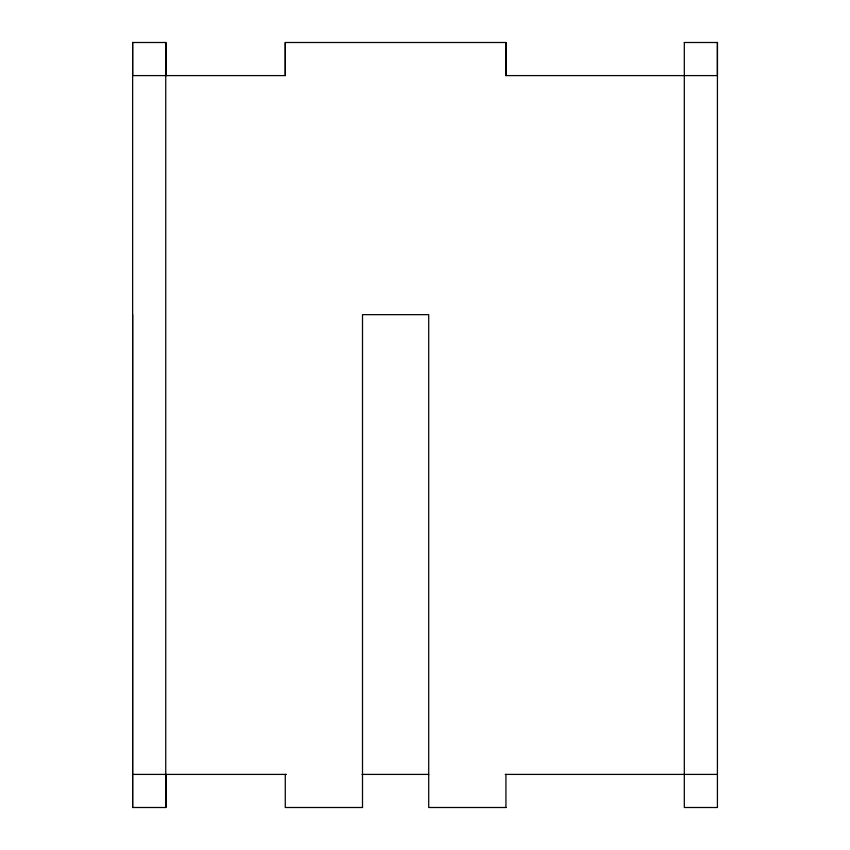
<?xml version="1.0" encoding="UTF-8"?>
<svg xmlns="http://www.w3.org/2000/svg" width="850" height="850" viewBox="0 0 850 850"><rect width="100%" height="100%" fill="white"/><g stroke="black" fill="none" stroke-linecap="round" stroke-linejoin="round"><path stroke-width="1.27" d="M132.643 314.659L132.632 807.5L132.632 42.5L132.632 75.597M132.579 807.5L165.739 807.5L165.739 42.5L132.579 42.5M684.314 42.5L717.421 42.5L717.421 75.597L505.941 75.597L505.941 42.5M132.579 75.597L285.271 75.597L285.271 42.5L505.994 42.5L505.941 75.597M132.579 774.403L286.471 774.403M362.026 774.403L428.708 774.403M505.261 774.403L717.421 774.403M362.557 807.5L285.271 807.5L285.271 774.403M505.994 807.5L428.708 807.5L428.708 314.659L362.504 314.659L362.504 807.5M285.271 42.5L285.271 75.597M717.421 42.5L717.421 807.5L684.314 807.5L684.314 42.5M505.941 774.403L505.941 807.5M165.739 42.5L165.739 75.597M165.739 774.403L165.739 807.5M165.686 42.5L165.686 75.703M165.686 774.297L165.686 807.5"/></g></svg>
